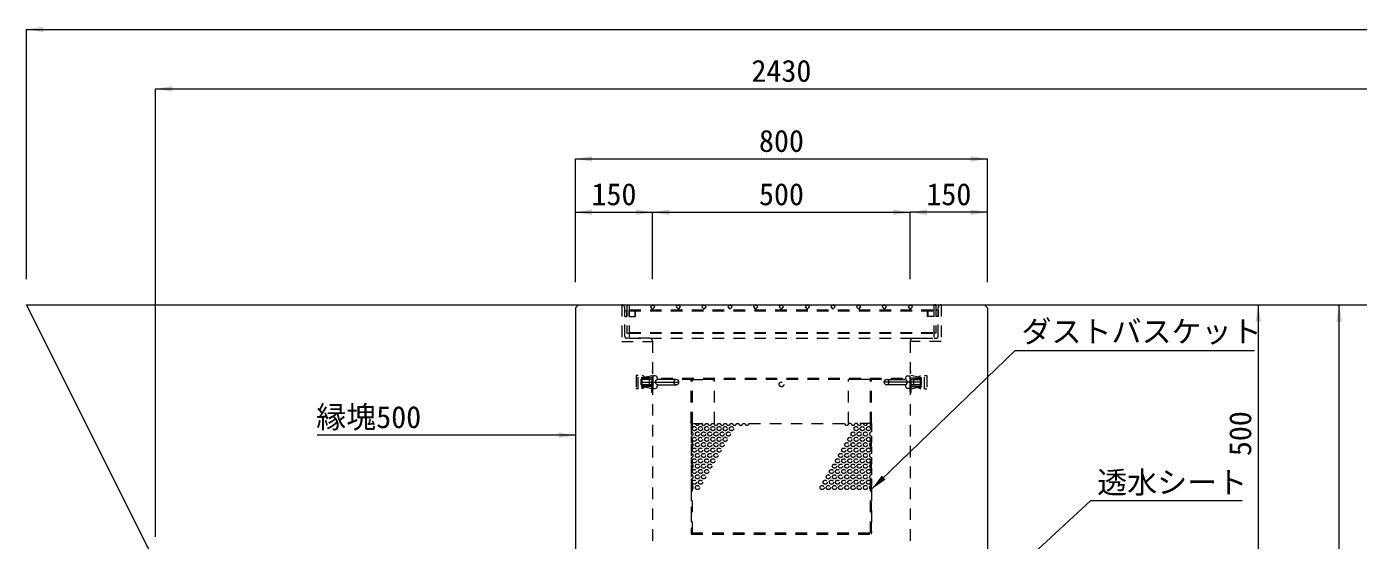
# Model space of a CAD drawing. Units: millimetres at full size, sheet at 1:30. Extents: x 47825 to 82541, y -23349 to -5561.
# Drawn here: x 51487 to 54072, y -10206 to -9210 of the extents above; entities that cross this region are included whole.
import ezdxf
from ezdxf.enums import TextEntityAlignment as Align

# ---------------------------------------------------------------- set-up
doc = ezdxf.new("R2010")
doc.units = ezdxf.units.MM
doc.header["$LTSCALE"] = 30
doc.linetypes.add('DASHED_SPACED', pattern=[12, 6, -6])
doc.linetypes.add('USER1', pattern=[1.35, 0.75, -0.6])
for name, color, linetype, lineweight in [('AG', 7, 'USER1', 9), ('L', 6, 'USER1', 9), ('ハッチング', 7, 'Continuous', 5), ('寸法線', 7, 'Continuous', 9), ('本体', 2, 'USER1', 13), ('補助線', 8, 'USER1', 5)]:
    doc.layers.add(name, color=color, linetype=linetype, lineweight=lineweight)
doc.styles.add('ＭＳ ゴシック', font='')
doc.styles.get('ＭＳ ゴシック').set_extended_font_data('MS Gothic')

# ---------------------------------------------------------------- blocks, each defined once
blk = doc.blocks.new('filled_arrow')
at = {"color": 0, "linetype": 'Continuous', "lineweight": -2}
blk.add_solid([(7.5, 1.25), (0, 0), (7.5, -1.25)], dxfattribs=at)

msp = doc.modelspace()

# ---------------------------------------------------------------- linework, layer by layer
at = {"layer": 'AG'}
for p, q in [((52652.33, -9749.14), (52656.83, -9749.14)), ((52652.33, -9749.14), (52652.33, -9804.14)), ((52656.83, -9749.14), (53247.83, -9749.14)), ((52656.83, -9749.14), (52656.83, -9814.14)), ((52656.83, -9749.14), (52658.83, -9749.14)), ((52656.83, -9749.14), (52656.83, -9804.14)), ((52656.83, -9759.14), (53247.83, -9759.14)), ((52656.83, -9760.64), (53247.83, -9760.64)), ((52702.33, -9749.14), (52698.09, -9753.39)), ((52698.09, -9753.39), (52702.33, -9757.63)), ((52706.57, -9753.39), (52702.33, -9749.14)), ((52702.33, -9757.63), (52706.57, -9753.39)), ((52705.33, -9749.14), (52707.33, -9749.14)), ((52747.13, -9749.14), (52749.33, -9749.14)), ((52752.33, -9749.14), (52748.09, -9753.39)), ((52748.09, -9753.39), (52752.33, -9757.63)), ((52756.57, -9753.39), (52752.33, -9749.14)), ((52752.33, -9757.63), (52756.57, -9753.39)), ((52755.33, -9749.14), (52757.33, -9749.14)), ((52802.33, -9749.14), (52798.09, -9753.39)), ((52798.09, -9753.39), (52802.33, -9757.63)), ((52806.57, -9753.39), (52802.33, -9749.14)), ((52802.33, -9757.63), (52806.57, -9753.39)), ((52852.33, -9749.14), (52848.09, -9753.39)), ((52848.09, -9753.39), (52852.33, -9757.63)), ((52856.57, -9753.39), (52852.33, -9749.14)), ((52852.33, -9757.63), (52856.57, -9753.39)), ((52902.33, -9749.14), (52898.09, -9753.39)), ((52898.09, -9753.39), (52902.33, -9757.63)), ((52906.57, -9753.39), (52902.33, -9749.14)), ((52902.33, -9757.63), (52906.57, -9753.39)), ((52952.33, -9749.14), (52948.09, -9753.39)), ((52948.09, -9753.39), (52952.33, -9757.63)), ((52956.57, -9753.39), (52952.33, -9749.14)), ((52952.33, -9757.63), (52956.57, -9753.39)), ((52981.93, -9749.14), (52983.93, -9749.14)), ((53002.33, -9749.14), (52998.09, -9753.39)), ((52998.09, -9753.39), (53002.33, -9757.63)), ((53006.57, -9753.39), (53002.33, -9749.14)), ((53002.33, -9757.63), (53006.57, -9753.39)), ((53052.33, -9749.14), (53048.09, -9753.39)), ((53048.09, -9753.39), (53052.33, -9757.63)), ((53056.57, -9753.39), (53052.33, -9749.14)), ((53052.33, -9757.63), (53056.57, -9753.39)), ((53062.93, -9749.14), (53064.93, -9749.14)), ((53102.33, -9749.14), (53098.09, -9753.39)), ((53098.09, -9753.39), (53102.33, -9757.63)), ((53106.57, -9753.39), (53102.33, -9749.14)), ((53102.33, -9757.63), (53106.57, -9753.39)), ((53147.13, -9749.14), (53149.33, -9749.14)), ((53152.33, -9749.14), (53148.09, -9753.39)), ((53148.09, -9753.39), (53152.33, -9757.63)), ((53156.57, -9753.39), (53152.33, -9749.14)), ((53152.33, -9757.63), (53156.57, -9753.39)), ((53202.33, -9749.14), (53198.09, -9753.39)), ((53198.09, -9753.39), (53202.33, -9757.63)), ((53206.57, -9753.39), (53202.33, -9749.14)), ((53202.33, -9757.63), (53206.57, -9753.39)), ((53247.83, -9749.14), (53247.83, -9814.14)), ((53252.33, -9749.14), (53247.83, -9749.14)), ((53247.83, -9749.14), (53247.83, -9804.14)), ((53252.33, -9749.14), (53252.33, -9804.14)), ((52652.33, -9804.14), (52656.83, -9804.14)), ((52656.83, -9802.64), (53247.83, -9802.64)), ((52656.83, -9804.14), (53247.83, -9804.14)), ((52656.83, -9814.14), (53247.83, -9814.14)), ((53252.33, -9804.14), (53247.83, -9804.14))]:
    msp.add_line(p, q, dxfattribs=at)
at = {"layer": 'L', "lineweight": 13}
for p, q in [((52642.33, -9749.14), (52642.33, -9820.14)), ((52648.33, -9810.14), (52648.33, -9755.14)), ((53256.33, -9810.14), (53256.33, -9755.14)), ((53262.33, -9749.14), (53262.33, -9820.14)), ((52642.33, -9820.14), (52702.33, -9820.14)), ((52696.33, -9814.14), (52652.33, -9814.14)), ((53262.33, -9820.14), (53202.33, -9820.14)), ((53208.33, -9814.14), (53252.33, -9814.14))]:
    msp.add_line(p, q, dxfattribs=at)
at = {"layer": 'L'}
for p, q in [((52648.33, -9772.14), (52648.33, -9760.14)), ((52648.33, -9760.14), (52652.33, -9760.14)), ((52652.33, -9772.14), (52652.33, -9760.14)), ((52656.83, -9772.14), (52656.83, -9760.14)), ((52656.83, -9760.14), (52668.33, -9760.14)), ((52668.33, -9772.14), (52668.33, -9760.14)), ((52669.33, -9761.14), (52668.33, -9760.14)), ((52669.33, -9771.14), (52669.33, -9761.14)), ((53236.33, -9760.14), (53235.33, -9761.14)), ((53235.33, -9761.14), (53235.33, -9771.14)), ((53247.83, -9760.14), (53236.33, -9760.14)), ((53236.33, -9760.14), (53236.33, -9772.14)), ((53247.83, -9760.14), (53247.83, -9772.14)), ((53256.33, -9760.14), (53252.33, -9760.14)), ((53252.33, -9760.14), (53252.33, -9772.14)), ((53256.33, -9760.14), (53256.33, -9772.14)), ((52648.33, -9772.14), (52652.33, -9772.14)), ((52656.83, -9772.14), (52668.33, -9772.14)), ((52668.33, -9772.14), (52669.33, -9771.14)), ((53235.33, -9771.14), (53236.33, -9772.14)), ((53247.83, -9772.14), (53236.33, -9772.14)), ((53256.33, -9772.14), (53252.33, -9772.14))]:
    msp.add_line(p, q, dxfattribs=at)
at = {"layer": 'L', "lineweight": 13}
for centre, radius, start, end in [((52642.33, -9755.14), 6, 0, 90), ((53262.33, -9755.14), 6, 90, 180), ((52652.33, -9810.14), 4, 180, 270), ((52696.33, -9820.14), 6, 0, 90), ((53208.33, -9820.14), 6, 90, 180), ((53252.33, -9810.14), 4, 270, 0)]:
    msp.add_arc(centre, radius, start, end, dxfattribs=at)
at = {"layer": 'ハッチング', "lineweight": 20}
for p, q in [((51737.33, -10249.14), (51487.33, -9749.14)), ((51487.33, -9749.14), (54417.33, -9749.14))]:
    msp.add_line(p, q, dxfattribs=at)
at = {"layer": 'ハッチング', "linetype": 'USER1'}
for p, q in [((53187.33, -9891.84), (52717.33, -9891.84)), ((52717.33, -9891.84), (52717.33, -9894.14)), ((53187.33, -9894.14), (52717.33, -9894.14)), ((52777.33, -9979.14), (52777.33, -9894.14)), ((52777.33, -9894.14), (52822.33, -9894.14)), ((52779.63, -9979.14), (52779.63, -9894.14)), ((52802.33, -9891.84), (52802.33, -9894.14)), ((52822.33, -9979.14), (52822.33, -9894.14)), ((53082.33, -9979.14), (53082.33, -9894.14)), ((53127.33, -9894.14), (53082.33, -9894.14)), ((53102.33, -9891.84), (53102.33, -9894.14)), ((53125.03, -9979.14), (53125.03, -9894.14)), ((53127.33, -9979.14), (53127.33, -9894.14)), ((53187.33, -9891.84), (53187.33, -9894.14)), ((52777.33, -9979.14), (52777.33, -10194.14)), ((52777.33, -9979.14), (52822.33, -9979.14)), ((52777.33, -9979.14), (52777.33, -9995.78)), ((52777.33, -9979.14), (52785.33, -9979.14)), ((52779.63, -10191.84), (52779.63, -9979.14)), ((52793.33, -9979.14), (52797.33, -9979.14)), ((52805.33, -9979.14), (52809.33, -9979.14)), ((52817.33, -9979.14), (52821.33, -9979.14)), ((52829.33, -9979.14), (52833.33, -9979.14)), ((52841.33, -9979.14), (52845.33, -9979.14)), ((52853.33, -9979.14), (52857.33, -9979.14)), ((52865.33, -9979.14), (52869.33, -9979.14)), ((52877.33, -9979.14), (52881.33, -9979.14)), ((52889.33, -9979.14), (53075.33, -9979.14)), ((53127.33, -9979.14), (53082.33, -9979.14)), ((53087.33, -9979.14), (53083.33, -9979.14)), ((53099.33, -9979.14), (53095.33, -9979.14)), ((53111.33, -9979.14), (53107.33, -9979.14)), ((53127.33, -9979.14), (53119.33, -9979.14)), ((53125.03, -10191.84), (53125.03, -9979.14)), ((53127.33, -10194.14), (53127.33, -9979.14)), ((53127.33, -9979.14), (53127.33, -9995.78)), ((52777.33, -10003.78), (52777.33, -10016.56)), ((52777.33, -10024.56), (52777.33, -10037.35)), ((53127.33, -10003.78), (53127.33, -10016.56)), ((53127.33, -10024.56), (53127.33, -10037.35)), ((52777.33, -10045.35), (52777.33, -10058.13)), ((53127.33, -10045.35), (53127.33, -10058.13)), ((52777.33, -10066.13), (52777.33, -10078.92)), ((53127.33, -10066.13), (53127.33, -10078.92)), ((52777.33, -10086.92), (52777.33, -10099.7)), ((53127.33, -10086.92), (53127.33, -10099.7)), ((52777.33, -10107.7), (52777.33, -10191.84)), ((53127.33, -10107.7), (53127.33, -10191.84)), ((52777.33, -10191.84), (53127.33, -10191.84)), ((52777.33, -10193.49), (52777.33, -10194.14)), ((52777.33, -10194.14), (53127.33, -10194.14))]:
    msp.add_line(p, q, dxfattribs=at)
for centre, radius in [((52952.33, -9903.64), 4.5), ((52783.33, -9989.39), 4), ((52789.33, -9999.78), 4), ((52795.33, -9989.39), 4), ((52801.33, -9999.78), 4), ((52807.33, -9989.39), 4), ((52813.33, -9999.78), 4), ((52819.33, -9989.39), 4), ((52825.33, -9999.78), 4), ((52831.33, -9989.39), 4), ((52837.33, -9999.78), 4), ((52843.33, -9989.39), 4), ((52849.33, -9999.78), 4), ((52855.33, -9989.39), 4), ((53091.33, -9999.78), 4), ((53097.33, -9989.39), 4), ((53103.33, -9999.78), 4), ((53109.33, -9989.39), 4), ((53115.33, -9999.78), 4), ((53121.33, -9989.39), 4), ((52783.33, -10010.17), 4), ((52783.33, -10030.96), 4), ((52789.33, -10020.56), 4), ((52795.33, -10010.17), 4), ((52795.33, -10030.96), 4), ((52801.33, -10020.56), 4), ((52807.33, -10010.17), 4), ((52807.33, -10030.96), 4), ((52813.33, -10020.56), 4), ((52819.33, -10010.17), 4), ((52819.33, -10030.96), 4), ((52825.33, -10020.56), 4), ((52831.33, -10010.17), 4), ((52831.33, -10030.96), 4), ((52837.33, -10020.56), 4), ((52843.33, -10010.17), 4), ((53073.33, -10030.96), 4), ((53079.33, -10020.56), 4), ((53085.33, -10010.17), 4), ((53085.33, -10030.96), 4), ((53091.33, -10020.56), 4), ((53097.33, -10010.17), 4), ((53097.33, -10030.96), 4), ((53103.33, -10020.56), 4), ((53109.33, -10010.17), 4), ((53109.33, -10030.96), 4), ((53115.33, -10020.56), 4), ((53121.33, -10010.17), 4), ((53121.33, -10030.96), 4), ((52783.33, -10051.74), 4), ((52789.33, -10041.35), 4), ((52795.33, -10051.74), 4), ((52801.33, -10041.35), 4), ((52807.33, -10051.74), 4), ((52813.33, -10041.35), 4), ((52819.33, -10051.74), 4), ((52825.33, -10041.35), 4), ((53061.33, -10051.74), 4), ((53067.33, -10041.35), 4), ((53073.33, -10051.74), 4), ((53079.33, -10041.35), 4), ((53085.33, -10051.74), 4), ((53091.33, -10041.35), 4), ((53097.33, -10051.74), 4), ((53103.33, -10041.35), 4), ((53109.33, -10051.74), 4), ((53115.33, -10041.35), 4), ((53121.33, -10051.74), 4), ((52783.33, -10072.52), 4), ((52789.33, -10062.13), 4), ((52789.33, -10082.92), 4), ((52795.33, -10072.52), 4), ((52801.33, -10062.13), 4), ((52801.33, -10082.92), 4), ((52807.33, -10072.52), 4), ((52813.33, -10062.13), 4), ((53043.33, -10082.92), 4), ((53049.33, -10072.52), 4), ((53055.33, -10062.13), 4), ((53055.33, -10082.92), 4), ((53061.33, -10072.52), 4), ((53067.33, -10062.13), 4), ((53067.33, -10082.92), 4), ((53073.33, -10072.52), 4), ((53079.33, -10062.13), 4), ((53079.33, -10082.92), 4), ((53085.33, -10072.52), 4), ((53091.33, -10062.13), 4), ((53091.33, -10082.92), 4), ((53097.33, -10072.52), 4), ((53103.33, -10062.13), 4), ((53103.33, -10082.92), 4), ((53109.33, -10072.52), 4), ((53115.33, -10062.13), 4), ((53115.33, -10082.92), 4), ((53121.33, -10072.52), 4), ((52783.33, -10093.31), 4), ((52789.33, -10103.7), 4), ((52795.33, -10093.31), 4), ((53031.33, -10103.7), 4), ((53037.33, -10093.31), 4), ((53043.33, -10103.7), 4), ((53049.33, -10093.31), 4), ((53055.33, -10103.7), 4), ((53061.33, -10093.31), 4), ((53067.33, -10103.7), 4), ((53073.33, -10093.31), 4), ((53079.33, -10103.7), 4), ((53085.33, -10093.31), 4), ((53091.33, -10103.7), 4), ((53097.33, -10093.31), 4), ((53103.33, -10103.7), 4), ((53109.33, -10093.31), 4), ((53115.33, -10103.7), 4), ((53121.33, -10093.31), 4)]:
    msp.add_circle(centre, radius, dxfattribs=at)
for centre, start, end in [((52777.33, -9999.78), 270, 90), ((52789.33, -9978.99), 182.1491, 357.8509), ((52801.33, -9978.99), 182.1491, 357.8509), ((52813.33, -9978.99), 182.1491, 357.8509), ((52825.33, -9978.99), 182.1491, 357.8509), ((52837.33, -9978.99), 182.1491, 357.8509), ((52849.33, -9978.99), 182.1491, 357.8509), ((52861.33, -9978.99), 182.1491, 357.8509), ((52873.33, -9978.99), 182.1491, 357.8509), ((52885.33, -9978.99), 182.1491, 357.8509), ((53079.33, -9978.99), 182.1491, 357.8509), ((53091.33, -9978.99), 182.1491, 357.8509), ((53103.33, -9978.99), 182.1491, 357.8509), ((53115.33, -9978.99), 182.1491, 357.8509), ((53127.33, -9999.78), 90, 270), ((52777.33, -10020.56), 270, 90), ((53127.33, -10020.56), 90, 270), ((52777.33, -10041.35), 270, 90), ((53127.33, -10041.35), 90, 270), ((52777.33, -10062.13), 270, 90), ((52777.33, -10082.92), 270, 90), ((53127.33, -10062.13), 90, 270), ((53127.33, -10082.92), 90, 270), ((52777.33, -10103.7), 270, 90), ((53127.33, -10103.7), 90, 270)]:
    msp.add_arc(centre, 4, start, end, dxfattribs=at)
at = {"layer": '寸法線'}
for p, q in [((51487.33, -9214.99), (54417.33, -9214.99)), ((51487.33, -9699.14), (51487.33, -9214.99)), ((51737.33, -9330.27), (54167.33, -9330.27)), ((51737.33, -10199.14), (51737.33, -9330.27)), ((52552.33, -9466.14), (53352.33, -9466.14)), ((52552.33, -9705.14), (52552.33, -9466.14)), ((53352.33, -9705.14), (53352.33, -9466.14)), ((52552.33, -9569.61), (52702.33, -9569.61)), ((52552.33, -9705.14), (52552.33, -9569.61)), ((52702.33, -9699.14), (52702.33, -9569.61)), ((52702.33, -9569.61), (53202.33, -9569.61)), ((52702.33, -9699.14), (52702.33, -9569.61)), ((53202.33, -9699.14), (53202.33, -9569.61)), ((53352.33, -9569.61), (53202.33, -9569.61)), ((53202.33, -9699.14), (53202.33, -9569.61)), ((53352.33, -9705.14), (53352.33, -9569.61)), ((53396.33, -9749.14), (53877.79, -9749.14)), ((53396.33, -9749.14), (54034.94, -9749.14)), ((53877.79, -9749.14), (53877.79, -10249.14)), ((54034.94, -10879.14), (54034.94, -9749.14))]:
    msp.add_line(p, q, dxfattribs=at)
for points in [[(53127.33, -10107.02), (53405.7, -9837.65), (53870.48, -9837.65)], [(52552.33, -10002.14), (52263.56, -10002.14), (52051.42, -10002.14)], [(53432.94, -10239.14), (53552.59, -10128.49), (53846.51, -10128.49)]]:
    msp.add_lwpolyline(points, dxfattribs=at)
at = {"layer": '本体', "linetype": 'Continuous'}
for p, q in [((52558.33, -9749.14), (52552.33, -9755.14)), ((52552.33, -9755.14), (52552.33, -10249.14)), ((52558.33, -9749.14), (52642.33, -9749.14)), ((52642.33, -9749.14), (53262.33, -9749.14)), ((53262.33, -9749.14), (53346.33, -9749.14)), ((53346.33, -9749.14), (53352.33, -9755.14)), ((53352.33, -9755.14), (53352.33, -10249.14))]:
    msp.add_line(p, q, dxfattribs=at)
at = {"layer": '本体', "lineweight": 9}
for p, q in [((52702.33, -9820.14), (52702.33, -10249.14)), ((53202.33, -9820.14), (53202.33, -10249.14))]:
    msp.add_line(p, q, dxfattribs=at)
at = {"layer": '補助線'}
for p, q in [((52674.33, -9886.39), (52670.33, -9886.39)), ((52670.33, -9886.39), (52670.33, -9911.89)), ((52674.33, -9911.89), (52674.33, -9886.39)), ((52702.33, -9890.89), (52674.33, -9890.89)), ((52680.93, -9893.14), (52680.33, -9893.74)), ((52680.33, -9893.74), (52695.73, -9893.74)), ((52680.33, -9904.54), (52680.33, -9893.74)), ((52702.33, -9893.89), (52680.83, -9893.89)), ((52680.83, -9904.39), (52680.83, -9893.89)), ((52695.73, -9893.14), (52680.93, -9893.14)), ((52680.93, -9893.14), (52680.93, -9905.14)), ((52682.33, -9912.14), (52682.33, -9886.14)), ((52687.03, -9889.64), (52682.33, -9886.14)), ((52682.33, -9904.39), (52682.33, -9893.89)), ((52687.03, -9889.64), (52700.83, -9886.14)), ((52695.73, -9893.14), (52695.73, -9905.14)), ((52701.13, -9894.04), (52696.21, -9894.04)), ((52700.83, -9919.14), (52700.83, -9879.14)), ((52702.33, -9879.14), (52700.83, -9879.14)), ((52702.33, -9919.14), (52702.33, -9879.14)), ((53202.33, -9919.14), (53202.33, -9879.14)), ((53202.33, -9879.14), (53203.83, -9879.14)), ((53202.33, -9890.89), (53230.33, -9890.89)), ((53202.33, -9893.89), (53223.83, -9893.89)), ((53203.53, -9894.04), (53208.45, -9894.04)), ((53203.83, -9919.14), (53203.83, -9879.14)), ((53217.63, -9889.64), (53203.83, -9886.14)), ((53208.93, -9893.14), (53223.73, -9893.14)), ((53208.93, -9893.14), (53208.93, -9905.14)), ((53224.33, -9893.74), (53208.93, -9893.74)), ((53217.63, -9889.64), (53222.33, -9886.14)), ((53222.33, -9912.14), (53222.33, -9886.14)), ((53222.33, -9904.39), (53222.33, -9893.89)), ((53223.73, -9893.14), (53224.33, -9893.74)), ((53223.73, -9893.14), (53223.73, -9905.14)), ((53223.83, -9904.39), (53223.83, -9893.89)), ((53224.33, -9904.54), (53224.33, -9893.74)), ((53230.33, -9911.89), (53230.33, -9886.39)), ((53230.33, -9886.39), (53234.33, -9886.39)), ((53234.33, -9886.39), (53234.33, -9911.89)), ((52674.33, -9911.89), (52670.33, -9911.89)), ((52702.33, -9907.39), (52674.33, -9907.39)), ((52680.33, -9904.54), (52695.73, -9904.54)), ((52680.33, -9904.54), (52680.93, -9905.14)), ((52702.33, -9904.39), (52680.83, -9904.39)), ((52680.93, -9905.14), (52695.73, -9905.14)), ((52687.03, -9908.64), (52682.33, -9912.14)), ((52700.83, -9912.14), (52687.03, -9908.64)), ((52696.21, -9904.24), (52701.13, -9904.24)), ((52702.33, -9919.14), (52700.83, -9919.14)), ((53202.33, -9904.39), (53223.83, -9904.39)), ((53202.33, -9907.39), (53230.33, -9907.39)), ((53202.33, -9919.14), (53203.83, -9919.14)), ((53208.45, -9904.24), (53203.53, -9904.24)), ((53203.83, -9912.14), (53217.63, -9908.64)), ((53224.33, -9904.54), (53208.93, -9904.54)), ((53223.73, -9905.14), (53208.93, -9905.14)), ((53217.63, -9908.64), (53222.33, -9912.14)), ((53224.33, -9904.54), (53223.73, -9905.14)), ((53230.33, -9911.89), (53234.33, -9911.89))]:
    msp.add_line(p, q, dxfattribs=at)
at = {"layer": '補助線', "linetype": 'Continuous', "lineweight": 13}
for p, q in [((52680.33, -9899.14), (52753.33, -9899.14)), ((53224.33, -9899.14), (53151.33, -9899.14))]:
    msp.add_line(p, q, dxfattribs=at)
at = {"layer": '補助線', "linetype": 'Continuous', "lineweight": 15}
for p, q in [((52702.93, -9886.68), (52702.33, -9887.21)), ((52702.33, -9911.07), (52702.33, -9887.21)), ((52707.4, -9886.93), (52702.93, -9886.68)), ((52702.93, -9886.68), (52702.93, -9911.61)), ((52711.33, -9891.09), (52711.33, -9892.54)), ((52748.33, -9894.14), (52712.05, -9894.14)), ((53156.33, -9894.14), (53192.61, -9894.14)), ((53193.33, -9891.09), (53193.33, -9892.54)), ((53197.27, -9886.93), (53201.73, -9886.68)), ((53201.73, -9886.68), (53202.33, -9887.21)), ((53201.73, -9886.68), (53201.73, -9911.61)), ((53202.33, -9911.07), (53202.33, -9887.21)), ((52702.33, -9911.07), (52702.93, -9911.61)), ((52702.93, -9911.61), (52707.4, -9911.36)), ((52711.33, -9905.75), (52711.33, -9907.2)), ((52712.05, -9904.14), (52748.33, -9904.14)), ((52712.05, -9904.14), (52712.09, -9904.14)), ((53192.62, -9904.14), (53156.33, -9904.14)), ((53192.61, -9904.14), (53192.58, -9904.14)), ((53193.33, -9905.75), (53193.33, -9907.2)), ((53201.73, -9911.61), (53197.27, -9911.36)), ((53202.33, -9911.07), (53201.73, -9911.61))]:
    msp.add_line(p, q, dxfattribs=at)
at = {"layer": '補助線', "linetype": 'DASHED_SPACED', "lineweight": 0}
for p, q in [((52711.33, -9892.54), (52711.33, -9892.57)), ((53193.33, -9892.54), (53193.33, -9892.57))]:
    msp.add_line(p, q, dxfattribs=at)
for points in [[(52712.09, -9904.14), (52712.07, -9904.14), (52712.05, -9904.14)], [(52712.13, -9904.14), (52712.13, -9904.14), (52712.07, -9904.14), (52712.05, -9904.14)], [(53192.53, -9904.14), (53192.53, -9904.14), (53192.6, -9904.14), (53192.61, -9904.14)], [(53192.58, -9904.14), (53192.6, -9904.14), (53192.62, -9904.14)]]:
    msp.add_lwpolyline(points, dxfattribs=at)
at = {"layer": '補助線'}
for centre, radius, start, end in [((52696.21, -9893.56), 0.48, 180, 270), ((52701.13, -9892.84), 1.2, 270, 0), ((53203.53, -9892.84), 1.2, 180, 270), ((53208.45, -9893.56), 0.48, 270, 0), ((52696.21, -9904.72), 0.48, 90, 180), ((52701.13, -9905.44), 1.2, 0, 90), ((53203.53, -9905.44), 1.2, 90, 180), ((53208.45, -9904.72), 0.48, 0, 90)]:
    msp.add_arc(centre, radius, start, end, dxfattribs=at)
at = {"layer": '補助線', "linetype": 'Continuous', "lineweight": 15}
for centre, radius, start, end in [((52707.16, -9891.09), 4.17, 0, 86.82017), ((52713, -9899.14), 5.3, 129.8228, 230.1772), ((52712.3, -9898.47), 4.33, 93.24714, 128.36849), ((52712.89, -9892.77), 1.57, 172.53831, 240.98463), ((52748.33, -9899.14), 5, 270, 90), ((53156.33, -9899.14), 5, 90, 270), ((53191.78, -9892.77), 1.57, 299.01537, 7.46169), ((53192.37, -9898.47), 4.33, 51.63151, 86.75286), ((53197.5, -9891.09), 4.17, 93.17983, 180), ((53191.67, -9899.14), 5.3, 309.8228, 50.1772), ((52707.16, -9907.2), 4.17, 273.17983, 0), ((52712.33, -9899.73), 4.42, 232.02217, 266.3768), ((52712.93, -9905.54), 1.61, 119.85398, 187.31894), ((53191.73, -9905.54), 1.61, 352.68106, 60.14602), ((53192.34, -9899.73), 4.42, 273.6232, 307.97783), ((53197.5, -9907.2), 4.17, 180, 266.82017)]:
    msp.add_arc(centre, radius, start, end, dxfattribs=at)
at = {"layer": '補助線', "linetype": 'DASHED_SPACED', "lineweight": 0}
for centre, start, end in [((52748.33, -9899.14), 90, 270), ((53156.33, -9899.14), 270, 90)]:
    msp.add_arc(centre, 5, start, end, dxfattribs=at)

# ---------------------------------------------------------------- block references
at = {"layer": '寸法線', "xscale": 4.33, "yscale": 4.33}
for p in [(51487.33, -9214.99), (51737.33, -9330.27), (52552.33, -9466.14), (52552.33, -9569.61), (52702.33, -9569.61), (53202.33, -9569.61)]:
    msp.add_blockref('filled_arrow', p, dxfattribs=at)
for p, rotation in [((53352.33, -9466.14), 180), ((52702.33, -9569.61), 180), ((53202.33, -9569.61), 180), ((53352.33, -9569.61), 180), ((53877.79, -9749.14), 270), ((54034.94, -9749.14), 270), ((52552.33, -10002.14), 180), ((53127.33, -10107.02), 44.1)]:
    msp.add_blockref('filled_arrow', p, dxfattribs=dict(at, rotation=rotation))

# ---------------------------------------------------------------- texts
at = {"layer": '寸法線', "style": 'ＭＳ ゴシック'}
for s, p in [('2430', (52952.33, -9295.27)), ('800', (52952.33, -9431.14)), ('150', (52627.33, -9534.61)), ('500', (52952.33, -9534.61)), ('150', (53277.33, -9534.61))]:
    msp.add_text(s, height=42.72, dxfattribs=at).set_placement(p, align=Align.MIDDLE_CENTER)
for s, p in [('ダストバスケット', (53418.2, -9779.54)), ('透水シート', (53565.09, -10072.21))]:
    msp.add_text(s, height=42.72, dxfattribs=at).set_placement(p, align=Align.TOP_LEFT)
msp.add_text('縁塊500', height=42.72, dxfattribs=at).set_placement((52151.24, -9945.63), align=Align.TOP_CENTER)
msp.add_text('500', height=42.72, rotation=90, dxfattribs=at).set_placement((53842.79, -9999.14), align=Align.MIDDLE_CENTER)

doc.saveas('drawing.dxf')
